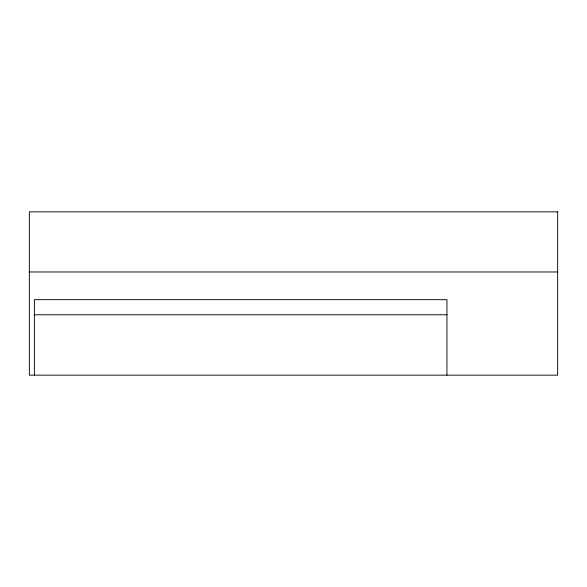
<?xml version="1.0" encoding="UTF-8"?>
<svg xmlns="http://www.w3.org/2000/svg" width="587" height="587" viewBox="0 0 587 587"><rect width="100%" height="100%" fill="white"/><g stroke="black" fill="none" stroke-linecap="round" stroke-linejoin="round"><path stroke-width="0.88" d="M29.35 271.979L557.65 271.979M34.384 314.771L446.956 314.771M446.956 375.152L446.956 299.678L34.384 299.678L34.384 375.152M557.65 211.848L29.35 211.848L29.35 375.152L557.65 375.152L557.65 211.848"/></g></svg>
